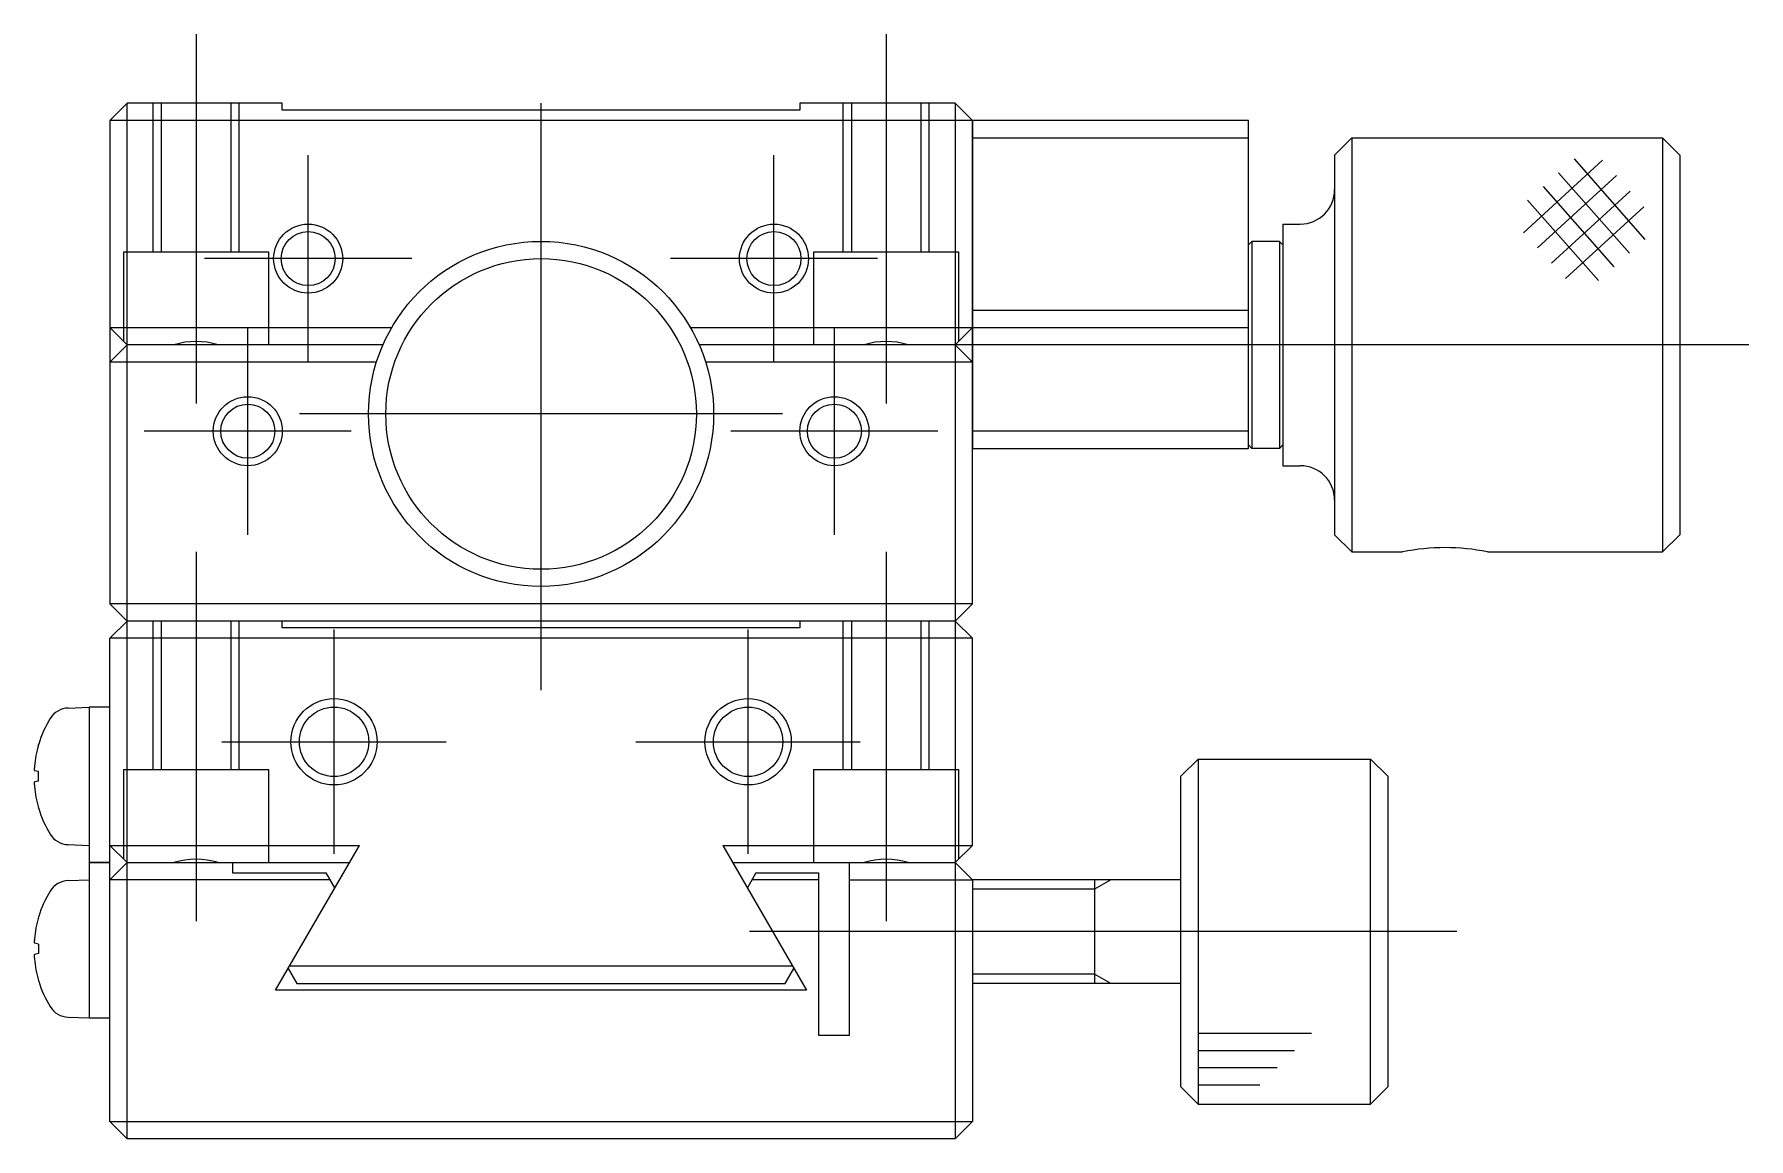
# Model space of a CAD drawing. Extents: x 1 to 231, y 0 to 192.
# Drawn here: x 74.2 to 123.89, y 160.33 to 192.33 of the extents above; entities that cross this region are included whole.
import ezdxf

# ---------------------------------------------------------------- set-up
doc = ezdxf.new("R2010")
doc.units = 0
doc.linetypes.add('CENTER', pattern=[50.8, 31.75, -6.35, 6.35, -6.35])
doc.linetypes.add('DASHED', pattern=[19.05, 12.7, -6.35])
doc.layers.get('0').update_dxf_attribs({"linetype": 'CONTINUOUS'})
doc.layers.add('CENTER', color=1, linetype='CENTER')

msp = doc.modelspace()

# ---------------------------------------------------------------- linework, layer by layer
at = {"color": 7, "linetype": 'CONTINUOUS'}
for p, q in [((76.392, 189.834), (76.892, 190.334)), ((76.892, 175.334), (76.892, 190.334)), ((81.392, 190.334), (76.892, 190.334)), ((81.392, 190.134), (81.392, 190.334)), ((100.892, 190.334), (96.392, 190.334)), ((96.392, 190.334), (96.392, 190.134)), ((100.892, 190.334), (101.392, 189.834)), ((100.892, 190.334), (100.892, 175.334)), ((76.392, 189.834), (76.392, 182.834)), ((101.392, 189.834), (76.392, 189.834)), ((96.392, 190.134), (81.392, 190.134)), ((101.392, 182.834), (101.392, 189.834)), ((101.392, 189.834), (101.392, 180.334)), ((109.392, 189.834), (101.392, 189.834)), ((109.392, 180.334), (109.392, 189.834)), ((101.392, 189.334), (109.392, 189.334)), ((111.892, 188.834), (112.392, 189.334)), ((112.392, 189.334), (112.392, 177.334)), ((112.392, 189.334), (121.392, 189.334)), ((121.392, 189.334), (121.392, 177.334)), ((121.892, 188.834), (121.392, 189.334)), ((111.892, 188.834), (111.892, 177.834)), ((121.892, 188.834), (121.892, 177.834)), ((110.392, 186.834), (110.392, 179.834)), ((110.392, 186.834), (110.892, 186.834)), ((109.392, 186.234), (109.492, 186.334)), ((109.492, 186.334), (109.492, 180.334)), ((110.292, 186.334), (109.492, 186.334)), ((110.292, 186.334), (110.292, 180.334)), ((110.392, 186.234), (110.292, 186.334)), ((109.392, 184.334), (101.392, 184.334)), ((76.892, 183.334), (76.392, 183.834)), ((76.392, 183.834), (84.562, 183.834)), ((93.222, 183.834), (101.392, 183.834)), ((101.392, 183.834), (100.892, 183.334)), ((101.392, 183.834), (109.392, 183.834)), ((76.392, 182.834), (76.892, 183.334)), ((84.309, 183.334), (76.892, 183.334)), ((100.892, 183.334), (93.474, 183.334)), ((100.892, 183.334), (101.392, 182.834)), ((84.122, 182.834), (76.392, 182.834)), ((76.392, 182.834), (76.392, 175.834)), ((101.392, 182.834), (93.662, 182.834)), ((101.392, 175.834), (101.392, 182.834)), ((109.392, 180.834), (101.392, 180.834)), ((109.392, 180.434), (109.492, 180.334)), ((110.392, 180.434), (110.292, 180.334)), ((101.392, 180.334), (109.392, 180.334)), ((110.292, 180.334), (109.492, 180.334)), ((110.392, 179.834), (110.892, 179.834)), ((111.892, 177.834), (112.392, 177.334)), ((121.892, 177.834), (121.392, 177.334)), ((112.392, 177.334), (113.862, 177.334)), ((116.321, 177.334), (121.392, 177.334)), ((76.892, 175.334), (76.392, 175.834)), ((101.392, 175.834), (76.392, 175.834)), ((101.392, 175.834), (100.892, 175.334)), ((76.392, 174.834), (76.892, 175.334)), ((76.892, 160.334), (76.892, 175.334)), ((100.892, 175.334), (76.892, 175.334)), ((81.392, 175.134), (81.392, 175.334)), ((96.392, 175.134), (81.392, 175.134)), ((96.392, 175.334), (96.392, 175.134)), ((100.892, 175.334), (100.892, 160.334)), ((100.892, 175.334), (101.392, 174.834)), ((101.392, 174.834), (76.392, 174.834)), ((76.392, 160.834), (76.392, 174.834)), ((101.392, 168.834), (101.392, 174.834)), ((75.188, 172.813), (75.792, 172.834)), ((75.792, 172.834), (75.792, 163.834)), ((76.392, 172.834), (75.792, 172.834)), ((74.329, 171.751), (74.329, 171.753)), ((74.329, 170.972), (74.209, 170.997)), ((74.329, 170.696), (74.329, 170.972)), ((107.434, 170.834), (107.934, 171.334)), ((107.934, 171.334), (107.934, 161.334)), ((107.934, 171.334), (112.934, 171.334)), ((112.934, 161.334), (112.934, 171.334)), ((113.434, 170.834), (112.934, 171.334)), ((74.329, 170.696), (74.209, 170.671)), ((107.434, 161.834), (107.434, 170.834)), ((113.434, 170.834), (113.434, 161.834)), ((74.329, 169.915), (74.329, 169.917)), ((75.188, 168.855), (75.792, 168.834)), ((76.892, 168.334), (76.392, 168.834)), ((76.392, 168.834), (83.625, 168.834)), ((81.2, 164.634), (83.625, 168.834)), ((94.159, 168.834), (96.584, 164.634)), ((94.159, 168.834), (101.392, 168.834)), ((101.392, 168.834), (100.892, 168.334)), ((76.392, 168.334), (75.792, 168.334)), ((75.792, 168.334), (76.392, 168.334)), ((76.892, 168.334), (76.392, 167.834)), ((76.892, 168.334), (83.336, 168.334)), ((76.892, 168.334), (79.95, 168.334)), ((79.95, 168.334), (79.95, 168.034)), ((79.95, 168.034), (82.663, 168.034)), ((82.913, 167.601), (82.663, 168.034)), ((94.447, 168.334), (100.892, 168.334)), ((95.121, 168.034), (94.871, 167.601)), ((95.121, 168.034), (96.934, 168.034)), ((96.934, 168.034), (96.934, 163.334)), ((97.834, 163.334), (97.834, 168.334)), ((101.392, 167.834), (100.892, 168.334)), ((75.188, 167.813), (75.792, 167.834)), ((82.779, 167.834), (76.392, 167.834)), ((96.934, 167.834), (95.005, 167.834)), ((97.834, 167.834), (101.392, 167.834)), ((101.392, 167.834), (101.392, 160.834)), ((107.434, 167.834), (101.392, 167.834)), ((104.934, 167.834), (104.934, 164.834)), ((74.329, 166.753), (74.329, 166.751)), ((74.329, 165.972), (74.209, 165.997)), ((74.329, 165.972), (74.329, 165.696)), ((74.329, 165.696), (74.209, 165.671)), ((81.566, 165.267), (81.816, 164.834)), ((96.179, 165.334), (81.604, 165.334)), ((95.968, 164.834), (96.218, 165.267)), ((74.329, 164.917), (74.329, 164.915)), ((96.584, 164.634), (81.2, 164.634)), ((81.816, 164.834), (95.968, 164.834)), ((107.434, 164.834), (101.392, 164.834)), ((75.188, 163.855), (75.792, 163.834)), ((75.792, 163.834), (76.392, 163.834)), ((96.934, 163.334), (97.834, 163.334)), ((107.434, 161.834), (107.934, 161.334)), ((113.434, 161.834), (112.934, 161.334)), ((107.934, 161.334), (112.934, 161.334)), ((76.392, 160.834), (101.392, 160.834)), ((76.392, 160.834), (76.892, 160.334)), ((100.892, 160.334), (101.392, 160.834)), ((100.892, 160.334), (76.892, 160.334)), ((81.392, 160.334), (76.892, 160.334))]:
    msp.add_line(p, q, dxfattribs=at)
at = {"color": 3, "linetype": 'DASHED'}
for p, q in [((77.642, 190.334), (77.642, 186.034)), ((77.885, 190.334), (77.885, 186.034)), ((79.898, 190.334), (79.898, 186.034)), ((80.142, 186.034), (80.142, 190.334)), ((97.642, 190.334), (97.642, 186.034)), ((97.885, 190.334), (97.885, 186.034)), ((99.898, 190.334), (99.898, 186.034)), ((100.142, 186.034), (100.142, 190.334)), ((76.792, 186.034), (80.992, 186.034)), ((76.792, 186.034), (76.792, 183.434)), ((80.992, 186.034), (80.992, 183.334)), ((96.792, 186.034), (100.992, 186.034)), ((96.792, 186.034), (96.792, 183.334)), ((100.992, 186.034), (100.992, 183.434)), ((77.642, 175.334), (77.642, 171.034)), ((77.885, 175.334), (77.885, 171.034)), ((79.898, 175.334), (79.898, 171.034)), ((80.142, 171.034), (80.142, 175.334)), ((97.642, 175.334), (97.642, 171.034)), ((97.885, 175.334), (97.885, 171.034)), ((99.898, 175.334), (99.898, 171.034)), ((100.142, 171.034), (100.142, 175.334)), ((76.792, 171.034), (80.992, 171.034)), ((76.792, 171.034), (76.792, 168.434)), ((80.992, 171.034), (80.992, 168.334)), ((96.792, 171.034), (100.992, 171.034)), ((96.792, 171.034), (96.792, 168.334)), ((100.992, 171.034), (100.992, 168.434))]:
    msp.add_line(p, q, dxfattribs=at)
at = {"color": 3, "linetype": 'CONTINUOUS'}
for p, q in [((117.368, 186.586), (119.659, 188.688)), ((118.38, 188.324), (120.436, 185.996)), ((118.829, 188.721), (120.886, 186.393)), ((117.773, 186.144), (120.057, 188.238)), ((117.93, 187.927), (119.986, 185.599)), ((117.48, 187.53), (119.536, 185.201)), ((118.179, 185.702), (120.454, 187.788)), ((118.584, 185.259), (120.851, 187.339)), ((104.934, 167.564), (101.392, 167.564)), ((105.402, 167.834), (104.934, 167.564)), ((104.934, 165.105), (101.392, 165.105)), ((105.402, 164.834), (104.934, 165.105)), ((107.937, 163.393), (111.225, 163.393)), ((107.937, 162.893), (110.725, 162.893)), ((107.937, 162.393), (110.225, 162.393)), ((107.937, 161.893), (109.725, 161.893))]:
    msp.add_line(p, q, dxfattribs=at)
for centre, radius in [((82.142, 185.834), 1), ((95.642, 185.834), 1), ((80.392, 180.834), 1), ((97.392, 180.834), 1), ((82.892, 171.834), 1.25), ((94.892, 171.834), 1.25)]:
    msp.add_circle(centre, radius, dxfattribs=at)
at = {"color": 7, "linetype": 'CONTINUOUS'}
for centre, radius in [((82.142, 185.834), 0.783), ((88.892, 181.334), 5), ((95.642, 185.834), 0.783), ((88.892, 181.334), 4.5), ((80.392, 180.834), 0.783), ((97.392, 180.834), 0.783), ((82.892, 171.834), 1.006), ((94.892, 171.834), 1.006)]:
    msp.add_circle(centre, radius, dxfattribs=at)
for centre, radius, start, end in [((110.892, 187.834), 1, 270, 0), ((78.892, 181.334), 2.1, 72.2472, 107.7528), ((98.892, 181.334), 2.1, 72.2472, 107.7528), ((110.892, 178.834), 1, 0, 90), ((115.092, 171.461), 6, 78.1754, 101.8246), ((77.392, 170.834), 3.2, 148.4554, 162.9888), ((75.21, 172.173), 0.64, 92, 148.4554), ((77.401, 170.838), 3.204, 163.4437, 174.8964), ((74.389, 171.753), 0.06, 162.9888, 180), ((74.821, 171.034), 0.616, 179.0846, 179.5116), ((74.732, 171.035), 0.528, 179.5106, 179.9824), ((74.648, 171.035), 0.444, 179.9823, 180.5114), ((74.597, 171.034), 0.392, 180.5113, 181.0864), ((75.206, 171.023), 1.002, 176.9939, 177.6385), ((75.129, 171.026), 0.924, 177.6419, 177.9769), ((75.063, 171.028), 0.859, 177.9766, 178.3253), ((74.989, 171.031), 0.784, 178.3249, 178.6926), ((74.907, 171.032), 0.702, 178.6921, 179.0853), ((74.545, 171.033), 0.341, 181.0851, 181.7193), ((74.493, 171.032), 0.288, 181.7176, 182.43), ((74.442, 171.029), 0.237, 182.4277, 183.2444), ((74.393, 171.027), 0.189, 183.2412, 184.1991), ((74.35, 171.023), 0.145, 184.1944, 185.3472), ((74.311, 171.02), 0.106, 185.34, 186.7702), ((75.517, 171.005), 1.314, 175.8844, 176.4094), ((75.359, 171.015), 1.155, 176.4067, 176.99), ((74.279, 171.016), 0.0743, 186.76, 188.5945), ((74.257, 171.013), 0.0521, 188.5872, 190.8923), ((74.241, 171.009), 0.0349, 190.8752, 193.8584), ((75.6, 170.999), 1.396, 175.3897, 175.8866), ((74.228, 171.006), 0.0218, 193.8258, 197.8701), ((74.219, 171.003), 0.0126, 197.8135, 203.5909), ((75.588, 171), 1.385, 174.8969, 175.3919), ((74.214, 171.001), 0.00663, 203.5023, 212.3202), ((74.211, 170.999), 0.00314, 212.1697, 226.6307), ((74.21, 170.998), 0.00149, 226.5817, 250.3817), ((74.606, 170.634), 0.401, 178.9059, 179.4744), ((74.66, 170.633), 0.455, 179.4733, 179.9941), ((74.714, 170.633), 0.509, 179.9944, 180.4772), ((74.804, 170.634), 0.599, 180.4768, 180.9104), ((74.306, 170.649), 0.101, 173.0905, 174.5857), ((74.345, 170.645), 0.14, 174.5775, 175.7682), ((74.39, 170.642), 0.185, 175.7629, 176.7417), ((74.44, 170.639), 0.235, 176.7382, 177.565), ((74.494, 170.636), 0.289, 177.5625, 178.2775), ((74.55, 170.635), 0.345, 178.2758, 178.9072), ((74.896, 170.635), 0.691, 180.9096, 181.3052), ((74.984, 170.637), 0.78, 181.3046, 181.6716), ((75.066, 170.64), 0.861, 181.6711, 182.0166), ((75.139, 170.642), 0.934, 182.0162, 182.346), ((75.201, 170.645), 0.997, 182.3457, 182.6644), ((75.251, 170.647), 1.047, 182.6641, 182.9757), ((74.24, 170.659), 0.0345, 165.9905, 168.9729), ((74.257, 170.655), 0.0515, 168.9531, 171.2579), ((74.278, 170.652), 0.0731, 171.2458, 173.0922), ((75.334, 170.652), 1.13, 182.9817, 183.5774), ((75.5, 170.662), 1.297, 183.5748, 184.1087), ((74.219, 170.665), 0.0125, 156.2782, 162.0517), ((74.228, 170.662), 0.0216, 161.9892, 166.0248), ((75.603, 170.669), 1.4, 184.1078, 185.1029), ((74.211, 170.669), 0.00311, 133.3227, 147.7343), ((74.214, 170.667), 0.00652, 147.5517, 156.4044), ((74.21, 170.67), 0.00148, 109.6669, 133.3371), ((77.401, 170.83), 3.204, 185.1036, 196.5563), ((74.389, 169.915), 0.06, 180, 197.0112), ((77.392, 170.834), 3.2, 197.0112, 211.5446), ((75.21, 169.495), 0.64, 211.5446, 268), ((78.892, 166.334), 2.1, 72.2472, 107.7528), ((98.892, 166.334), 2.1, 72.2472, 107.7528), ((77.392, 165.834), 3.2, 148.4554, 162.9888), ((75.21, 167.173), 0.64, 92, 148.4554), ((77.401, 165.838), 3.204, 163.4437, 174.8964), ((74.389, 166.753), 0.06, 162.9888, 180), ((74.804, 166.034), 0.599, 179.0896, 179.5232), ((74.714, 166.035), 0.509, 179.5228, 180.0056), ((74.66, 166.035), 0.455, 180.0059, 180.5267), ((74.606, 166.034), 0.401, 180.5256, 181.0941), ((75.251, 166.021), 1.047, 177.0243, 177.3359), ((75.201, 166.023), 0.997, 177.3356, 177.6543), ((75.139, 166.026), 0.934, 177.654, 177.9838), ((75.066, 166.028), 0.861, 177.9834, 178.3289), ((74.984, 166.031), 0.78, 178.3284, 178.6954), ((74.896, 166.033), 0.691, 178.6948, 179.0904), ((74.55, 166.033), 0.345, 181.0928, 181.7242), ((74.494, 166.032), 0.289, 181.7225, 182.4375), ((74.44, 166.029), 0.235, 182.435, 183.2618), ((74.39, 166.026), 0.185, 183.2583, 184.2371), ((74.345, 166.023), 0.14, 184.2318, 185.4225), ((74.306, 166.019), 0.101, 185.4143, 186.9095), ((75.5, 166.006), 1.297, 175.8913, 176.4252), ((75.334, 166.016), 1.13, 176.4226, 177.0183), ((74.278, 166.016), 0.0731, 186.9078, 188.7542), ((74.257, 166.013), 0.0515, 188.7421, 191.0469), ((74.24, 166.009), 0.0345, 191.0271, 194.0095), ((75.603, 165.999), 1.4, 174.8971, 175.8922), ((74.228, 166.006), 0.0216, 193.9752, 198.0108), ((74.219, 166.003), 0.0125, 197.9483, 203.7218), ((74.211, 165.999), 0.00311, 212.2657, 226.6773), ((74.214, 166.001), 0.00652, 203.5956, 212.4483), ((74.21, 165.998), 0.00148, 226.6629, 250.3331), ((74.597, 165.634), 0.392, 178.9136, 179.4887), ((74.648, 165.633), 0.444, 179.4886, 180.0177), ((74.732, 165.633), 0.528, 180.0176, 180.4894), ((74.821, 165.634), 0.616, 180.4884, 180.9154), ((74.311, 165.648), 0.106, 173.2298, 174.66), ((74.35, 165.645), 0.145, 174.6528, 175.8056), ((74.393, 165.641), 0.189, 175.8009, 176.7588), ((74.442, 165.639), 0.237, 176.7556, 177.5723), ((74.493, 165.636), 0.288, 177.57, 178.2824), ((74.545, 165.635), 0.341, 178.2807, 178.9149), ((74.907, 165.636), 0.702, 180.9147, 181.3079), ((74.989, 165.637), 0.784, 181.3074, 181.6751), ((75.063, 165.64), 0.859, 181.6747, 182.0234), ((75.129, 165.642), 0.924, 182.0231, 182.3581), ((75.206, 165.645), 1.002, 182.3615, 183.0061), ((74.241, 165.659), 0.0349, 166.1416, 169.1248), ((74.257, 165.655), 0.0521, 169.1077, 171.4128), ((74.279, 165.652), 0.0743, 171.4055, 173.24), ((75.359, 165.653), 1.155, 183.01, 183.5933), ((75.517, 165.663), 1.314, 183.5906, 184.1156), ((74.219, 165.665), 0.0126, 156.4091, 162.1865), ((74.228, 165.662), 0.0218, 162.1299, 166.1742), ((75.6, 165.669), 1.396, 184.1134, 184.6103), ((74.211, 165.669), 0.00314, 133.3693, 147.8303), ((74.214, 165.667), 0.00663, 147.6798, 156.4977), ((75.588, 165.668), 1.385, 184.6081, 185.1031), ((74.21, 165.67), 0.00149, 109.6183, 133.4183), ((77.401, 165.83), 3.204, 185.1036, 196.5563), ((74.389, 164.915), 0.06, 180, 197.0112), ((77.392, 165.834), 3.2, 197.0112, 211.5446), ((75.21, 164.495), 0.64, 211.5446, 268)]:
    msp.add_arc(centre, radius, start, end, dxfattribs=at)
at = {"layer": 'CENTER', "color": 1, "linetype": 'CENTER'}
for p, q in [((78.892, 192.334), (78.892, 181.634)), ((98.892, 192.334), (98.892, 181.634)), ((88.892, 173.334), (88.892, 190.334)), ((82.142, 182.834), (82.142, 188.834)), ((95.642, 182.834), (95.642, 188.834)), ((85.142, 185.834), (79.142, 185.834)), ((98.642, 185.834), (92.642, 185.834)), ((80.392, 177.834), (80.392, 183.834)), ((97.392, 177.834), (97.392, 183.834)), ((123.892, 183.334), (100.892, 183.334)), ((95.892, 181.334), (81.892, 181.334)), ((83.392, 180.834), (77.392, 180.834)), ((100.392, 180.834), (94.392, 180.834)), ((78.892, 177.334), (78.892, 166.634)), ((98.892, 177.334), (98.892, 166.634)), ((82.892, 168.584), (82.892, 175.084)), ((94.892, 168.584), (94.892, 175.084)), ((79.642, 171.834), (86.142, 171.834)), ((91.642, 171.834), (98.142, 171.834)), ((115.434, 166.334), (94.934, 166.334))]:
    msp.add_line(p, q, dxfattribs=at)

doc.saveas('drawing.dxf')
